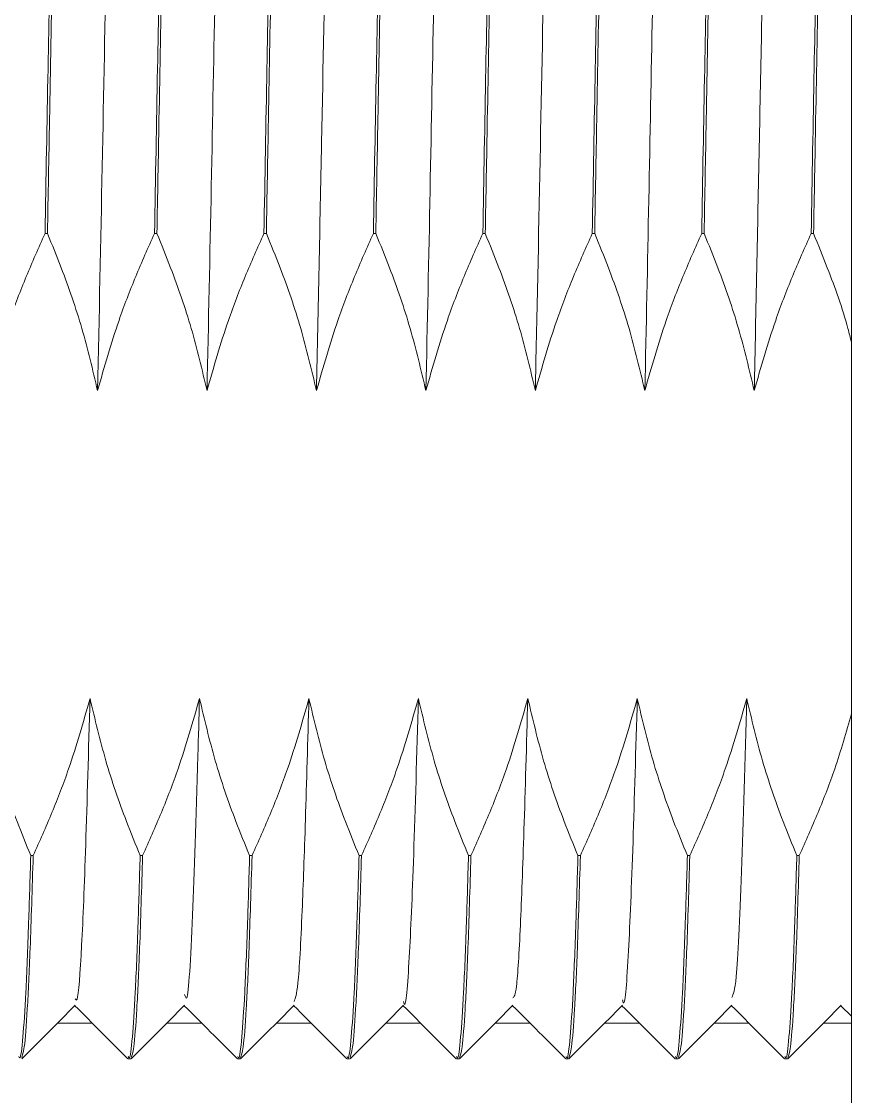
# Model space of a CAD drawing. Extents: x 500 to 100500, y -14500 to 21140.
# Drawn here: x 6091.49 to 6103.08, y 9453.94 to 9468.95 of the extents above; entities that cross this region are included whole.
import ezdxf

# ---------------------------------------------------------------- set-up
doc = ezdxf.new("R2010")
doc.units = 0
doc.linetypes.add('SLD-Solid', pattern=[0])
doc.layers.add('D', color=7, linetype='CONTINUOUS')
doc.layers.add('MODEL', color=7, linetype='SLD-Solid', lineweight=15)

# ---------------------------------------------------------------- blocks, each defined once
blk = doc.blocks.new('KASDADS')
at = {"layer": 'MODEL', "color": 4}
for p, q in [((-53559.016, -66369.889, 21.357), (-53559.016, -66406.889, 21.357)), ((-53570.244, -66387.861, 21.357), (-53570.278, -66387.861, 21.357)), ((-53568.715, -66387.861, 21.357), (-53568.749, -66387.861, 21.357)), ((-53567.187, -66387.861, 21.357), (-53567.221, -66387.861, 21.357)), ((-53565.659, -66387.861, 21.357), (-53565.693, -66387.861, 21.357)), ((-53564.131, -66387.861, 21.357), (-53564.164, -66387.861, 21.357)), ((-53562.602, -66387.861, 21.357), (-53562.636, -66387.861, 21.357)), ((-53561.074, -66387.861, 21.357), (-53561.108, -66387.861, 21.357)), ((-53559.546, -66387.861, 21.357), (-53559.579, -66387.861, 21.357)), ((-53570.477, -66396.549, 21.357), (-53570.443, -66396.549, 21.357)), ((-53568.949, -66396.549, 21.357), (-53568.915, -66396.549, 21.357)), ((-53567.421, -66396.549, 21.357), (-53567.387, -66396.549, 21.357)), ((-53565.892, -66396.549, 21.357), (-53565.859, -66396.549, 21.357)), ((-53564.364, -66396.549, 21.357), (-53564.33, -66396.549, 21.357)), ((-53562.836, -66396.549, 21.357), (-53562.802, -66396.549, 21.357)), ((-53561.307, -66396.549, 21.357), (-53561.274, -66396.549, 21.357)), ((-53559.779, -66396.549, 21.357), (-53559.745, -66396.549, 21.357)), ((-53559.164, -66398.645, 21.357), (-53559.016, -66398.792, 21.357)), ((-53570.107, -66398.889, 21.357), (-53569.617, -66398.889, 21.357)), ((-53568.578, -66398.889, 21.357), (-53568.089, -66398.889, 21.357)), ((-53567.05, -66398.889, 21.357), (-53566.561, -66398.889, 21.357)), ((-53565.522, -66398.889, 21.357), (-53565.033, -66398.889, 21.357)), ((-53563.993, -66398.889, 21.357), (-53563.504, -66398.889, 21.357)), ((-53562.465, -66398.889, 21.357), (-53561.976, -66398.889, 21.357)), ((-53560.937, -66398.889, 21.357), (-53560.448, -66398.889, 21.357)), ((-53559.408, -66398.889, 21.357), (-53559.016, -66398.889, 21.357)), ((-53569.115, -66399.389, 21.357), (-53569.081, -66399.389, 21.357)), ((-53567.586, -66399.389, 21.357), (-53567.553, -66399.389, 21.357)), ((-53566.058, -66399.389, 21.357), (-53566.024, -66399.389, 21.357)), ((-53564.53, -66399.389, 21.357), (-53564.496, -66399.389, 21.357)), ((-53563.002, -66399.389, 21.357), (-53562.968, -66399.389, 21.357)), ((-53561.473, -66399.389, 21.357), (-53561.44, -66399.389, 21.357)), ((-53559.945, -66399.389, 21.357), (-53559.911, -66399.389, 21.357))]:
    blk.add_line(p, q, dxfattribs=at)
for points, knots in [([(-53569.84, -66374.411, 21.357), (-53569.842, -66374.403, 21.357), (-53569.858, -66374.33, 21.357), (-53569.888, -66374.532, 21.357), (-53569.93, -66375.041, 21.357), (-53569.967, -66375.914, 21.357), (-53570.007, -66377.099, 21.357), (-53570.048, -66378.552, 21.357), (-53570.092, -66380.256, 21.357), (-53570.134, -66382.132, 21.357), (-53570.176, -66384.16, 21.357), (-53570.212, -66386.088, 21.357), (-53570.234, -66387.331, 21.357), (-53570.244, -66387.861, 21.357)], [0, 0, 0, 0, 0.012699, 0.115206, 0.214829, 0.317341, 0.416958, 0.519463, 0.619079, 0.721585, 0.821208, 0.923721, 1, 1, 1, 1]), ([(-53568.317, -66374.39, 21.357), (-53568.317, -66374.389, 21.357), (-53568.33, -66374.33, 21.357), (-53568.361, -66374.537, 21.357), (-53568.401, -66375.039, 21.357), (-53568.439, -66375.914, 21.357), (-53568.478, -66377.099, 21.357), (-53568.52, -66378.552, 21.357), (-53568.563, -66380.256, 21.357), (-53568.606, -66382.132, 21.357), (-53568.648, -66384.16, 21.357), (-53568.683, -66386.088, 21.357), (-53568.706, -66387.331, 21.357), (-53568.715, -66387.861, 21.357)], [0, 0, 0, 0, 0.000315, 0.104108, 0.20498, 0.308778, 0.409644, 0.513435, 0.614301, 0.718093, 0.818965, 0.922764, 1, 1, 1, 1]), ([(-53566.789, -66374.39, 21.357), (-53566.789, -66374.389, 21.357), (-53566.802, -66374.33, 21.357), (-53566.832, -66374.537, 21.357), (-53566.873, -66375.039, 21.357), (-53566.911, -66375.914, 21.357), (-53566.95, -66377.099, 21.357), (-53566.992, -66378.552, 21.357), (-53567.035, -66380.256, 21.357), (-53567.078, -66382.132, 21.357), (-53567.12, -66384.16, 21.357), (-53567.155, -66386.088, 21.357), (-53567.178, -66387.331, 21.357), (-53567.187, -66387.861, 21.357)], [0, 0, 0, 0, 0.000315, 0.104108, 0.20498, 0.308778, 0.409644, 0.513435, 0.614301, 0.718093, 0.818965, 0.922764, 1, 1, 1, 1]), ([(-53565.26, -66374.39, 21.357), (-53565.26, -66374.389, 21.357), (-53565.273, -66374.33, 21.357), (-53565.304, -66374.537, 21.357), (-53565.345, -66375.039, 21.357), (-53565.382, -66375.914, 21.357), (-53565.422, -66377.099, 21.357), (-53565.463, -66378.552, 21.357), (-53565.507, -66380.256, 21.357), (-53565.549, -66382.132, 21.357), (-53565.591, -66384.16, 21.357), (-53565.627, -66386.088, 21.357), (-53565.649, -66387.331, 21.357), (-53565.659, -66387.861, 21.357)], [0, 0, 0, 0, 0.000315, 0.104108, 0.20498, 0.308778, 0.409644, 0.513435, 0.614301, 0.718093, 0.818965, 0.922764, 1, 1, 1, 1]), ([(-53563.732, -66374.39, 21.357), (-53563.732, -66374.389, 21.357), (-53563.745, -66374.33, 21.357), (-53563.776, -66374.537, 21.357), (-53563.817, -66375.039, 21.357), (-53563.854, -66375.914, 21.357), (-53563.893, -66377.099, 21.357), (-53563.935, -66378.552, 21.357), (-53563.978, -66380.256, 21.357), (-53564.021, -66382.132, 21.357), (-53564.063, -66384.16, 21.357), (-53564.098, -66386.088, 21.357), (-53564.121, -66387.331, 21.357), (-53564.131, -66387.861, 21.357)], [0, 0, 0, 0, 0.000315, 0.104108, 0.20498, 0.308778, 0.409644, 0.513435, 0.614301, 0.718093, 0.818965, 0.922764, 1, 1, 1, 1]), ([(-53562.198, -66374.411, 21.357), (-53562.2, -66374.403, 21.357), (-53562.216, -66374.33, 21.357), (-53562.247, -66374.532, 21.357), (-53562.288, -66375.041, 21.357), (-53562.326, -66375.914, 21.357), (-53562.365, -66377.099, 21.357), (-53562.407, -66378.552, 21.357), (-53562.45, -66380.256, 21.357), (-53562.493, -66382.132, 21.357), (-53562.535, -66384.16, 21.357), (-53562.57, -66386.088, 21.357), (-53562.593, -66387.331, 21.357), (-53562.602, -66387.861, 21.357)], [0, 0, 0, 0, 0.012699, 0.115206, 0.214829, 0.317341, 0.416958, 0.519463, 0.61908, 0.721585, 0.821208, 0.923721, 1, 1, 1, 1]), ([(-53560.675, -66374.39, 21.357), (-53560.675, -66374.389, 21.357), (-53560.689, -66374.33, 21.357), (-53560.719, -66374.537, 21.357), (-53560.76, -66375.039, 21.357), (-53560.798, -66375.914, 21.357), (-53560.837, -66377.099, 21.357), (-53560.879, -66378.552, 21.357), (-53560.922, -66380.256, 21.357), (-53560.964, -66382.132, 21.357), (-53561.006, -66384.16, 21.357), (-53561.042, -66386.088, 21.357), (-53561.064, -66387.331, 21.357), (-53561.074, -66387.861, 21.357)], [0, 0, 0, 0, 0.000315, 0.104108, 0.20498, 0.308778, 0.409644, 0.513435, 0.614301, 0.718093, 0.818965, 0.922764, 1, 1, 1, 1]), ([(-53559.147, -66374.39, 21.357), (-53559.147, -66374.389, 21.357), (-53559.16, -66374.33, 21.357), (-53559.191, -66374.537, 21.357), (-53559.232, -66375.039, 21.357), (-53559.269, -66375.914, 21.357), (-53559.308, -66377.099, 21.357), (-53559.35, -66378.552, 21.357), (-53559.393, -66380.256, 21.357), (-53559.436, -66382.132, 21.357), (-53559.478, -66384.16, 21.357), (-53559.513, -66386.088, 21.357), (-53559.536, -66387.331, 21.357), (-53559.546, -66387.861, 21.357)], [0, 0, 0, 0, 0.000315, 0.104108, 0.20498, 0.308778, 0.409644, 0.513435, 0.614301, 0.718093, 0.818965, 0.922764, 1, 1, 1, 1]), ([(-53570.278, -66387.861, 21.357), (-53570.264, -66387.092, 21.357), (-53570.238, -66385.63, 21.357), (-53570.197, -66383.486, 21.357), (-53570.154, -66381.514, 21.357), (-53570.111, -66379.676, 21.357), (-53570.069, -66378.059, 21.357), (-53570.027, -66376.679, 21.357), (-53569.99, -66375.598, 21.357), (-53569.95, -66374.841, 21.357), (-53569.913, -66374.43, 21.357), (-53569.889, -66374.427, 21.357), (-53569.879, -66374.426, 21.357)], [0, 0, 0, 0, 0.1117693, 0.2126382, 0.3164326, 0.417304, 0.5211007, 0.6219774, 0.7257794, 0.8266495, 0.9304444, 1, 1, 1, 1]), ([(-53568.749, -66387.861, 21.357), (-53568.735, -66387.092, 21.357), (-53568.709, -66385.63, 21.357), (-53568.668, -66383.486, 21.357), (-53568.626, -66381.514, 21.357), (-53568.583, -66379.676, 21.357), (-53568.54, -66378.059, 21.357), (-53568.499, -66376.68, 21.357), (-53568.461, -66375.597, 21.357), (-53568.422, -66374.843, 21.357), (-53568.386, -66374.442, 21.357), (-53568.364, -66374.436, 21.357), (-53568.355, -66374.433, 21.357)], [0, 0, 0, 0, 0.113076, 0.215124, 0.320132, 0.422183, 0.527193, 0.62925, 0.734265, 0.836315, 0.941323, 1, 1, 1, 1]), ([(-53567.221, -66387.861, 21.357), (-53567.207, -66387.092, 21.357), (-53567.181, -66385.63, 21.357), (-53567.14, -66383.486, 21.357), (-53567.098, -66381.514, 21.357), (-53567.055, -66379.676, 21.357), (-53567.012, -66378.059, 21.357), (-53566.97, -66376.68, 21.357), (-53566.933, -66375.597, 21.357), (-53566.894, -66374.843, 21.357), (-53566.858, -66374.442, 21.357), (-53566.835, -66374.436, 21.357), (-53566.827, -66374.433, 21.357)], [0, 0, 0, 0, 0.113076, 0.215124, 0.320132, 0.422183, 0.527193, 0.62925, 0.734265, 0.836315, 0.941323, 1, 1, 1, 1]), ([(-53565.693, -66387.861, 21.357), (-53565.679, -66387.092, 21.357), (-53565.653, -66385.63, 21.357), (-53565.612, -66383.486, 21.357), (-53565.569, -66381.514, 21.357), (-53565.526, -66379.676, 21.357), (-53565.484, -66378.059, 21.357), (-53565.442, -66376.68, 21.357), (-53565.405, -66375.597, 21.357), (-53565.365, -66374.843, 21.357), (-53565.33, -66374.442, 21.357), (-53565.307, -66374.436, 21.357), (-53565.299, -66374.433, 21.357)], [0, 0, 0, 0, 0.113076, 0.215124, 0.320132, 0.422183, 0.527193, 0.62925, 0.734265, 0.836315, 0.941323, 1, 1, 1, 1]), ([(-53564.164, -66387.861, 21.357), (-53564.151, -66387.092, 21.357), (-53564.124, -66385.63, 21.357), (-53564.083, -66383.486, 21.357), (-53564.041, -66381.514, 21.357), (-53563.998, -66379.676, 21.357), (-53563.955, -66378.059, 21.357), (-53563.914, -66376.679, 21.357), (-53563.876, -66375.598, 21.357), (-53563.837, -66374.841, 21.357), (-53563.8, -66374.43, 21.357), (-53563.775, -66374.427, 21.357), (-53563.766, -66374.426, 21.357)], [0, 0, 0, 0, 0.111769, 0.212638, 0.316433, 0.417304, 0.521101, 0.621977, 0.725779, 0.82665, 0.930444, 1, 1, 1, 1]), ([(-53562.636, -66387.861, 21.357), (-53562.622, -66387.092, 21.357), (-53562.596, -66385.63, 21.357), (-53562.555, -66383.486, 21.357), (-53562.513, -66381.514, 21.357), (-53562.47, -66379.676, 21.357), (-53562.427, -66378.059, 21.357), (-53562.385, -66376.68, 21.357), (-53562.348, -66375.597, 21.357), (-53562.309, -66374.843, 21.357), (-53562.273, -66374.442, 21.357), (-53562.25, -66374.436, 21.357), (-53562.242, -66374.433, 21.357)], [0, 0, 0, 0, 0.113076, 0.215124, 0.320132, 0.422183, 0.527193, 0.62925, 0.734265, 0.836315, 0.941323, 1, 1, 1, 1]), ([(-53561.108, -66387.861, 21.357), (-53561.094, -66387.092, 21.357), (-53561.068, -66385.63, 21.357), (-53561.027, -66383.486, 21.357), (-53560.985, -66381.514, 21.357), (-53560.941, -66379.676, 21.357), (-53560.899, -66378.059, 21.357), (-53560.857, -66376.679, 21.357), (-53560.82, -66375.598, 21.357), (-53560.781, -66374.841, 21.357), (-53560.743, -66374.43, 21.357), (-53560.719, -66374.427, 21.357), (-53560.709, -66374.426, 21.357)], [0, 0, 0, 0, 0.111769, 0.212638, 0.316433, 0.417304, 0.521101, 0.621977, 0.725779, 0.82665, 0.930444, 1, 1, 1, 1]), ([(-53559.579, -66387.861, 21.357), (-53559.566, -66387.092, 21.357), (-53559.539, -66385.63, 21.357), (-53559.498, -66383.486, 21.357), (-53559.456, -66381.514, 21.357), (-53559.413, -66379.676, 21.357), (-53559.37, -66378.059, 21.357), (-53559.329, -66376.68, 21.357), (-53559.291, -66375.597, 21.357), (-53559.252, -66374.843, 21.357), (-53559.216, -66374.442, 21.357), (-53559.194, -66374.436, 21.357), (-53559.186, -66374.433, 21.357)], [0, 0, 0, 0, 0.113076, 0.215124, 0.320132, 0.422183, 0.527193, 0.62925, 0.734265, 0.836315, 0.941323, 1, 1, 1, 1]), ([(-53569.544, -66390.056, 21.357), (-53569.522, -66389.017, 21.357), (-53569.479, -66386.956, 21.357), (-53569.419, -66383.769, 21.357), (-53569.351, -66380.876, 21.357), (-53569.285, -66378.471, 21.357), (-53569.226, -66376.663, 21.357), (-53569.171, -66375.569, 21.357), (-53569.128, -66375.03, 21.357), (-53569.105, -66375.163, 21.357), (-53569.103, -66375.173, 21.357)], [0, 0, 0, 0, 0.147798, 0.29318, 0.444325, 0.583358, 0.718573, 0.85126, 0.989106, 1, 1, 1, 1]), ([(-53568.016, -66390.056, 21.357), (-53567.995, -66389.11, 21.357), (-53567.956, -66387.235, 21.357), (-53567.902, -66384.325, 21.357), (-53567.839, -66381.55, 21.357), (-53567.775, -66379.081, 21.357), (-53567.713, -66377.119, 21.357), (-53567.66, -66375.804, 21.357), (-53567.612, -66375.151, 21.357), (-53567.583, -66375.21, 21.357), (-53567.575, -66375.226, 21.357)], [0, 0, 0, 0, 0.134856, 0.26725, 0.404763, 0.544031, 0.680673, 0.81278, 0.949364, 1, 1, 1, 1]), ([(-53566.487, -66390.056, 21.357), (-53566.463, -66388.905, 21.357), (-53566.418, -66386.695, 21.357), (-53566.353, -66383.339, 21.357), (-53566.281, -66380.33, 21.357), (-53566.209, -66377.827, 21.357), (-53566.147, -66376.096, 21.357), (-53566.093, -66375.195, 21.357), (-53566.058, -66375.242, 21.357), (-53566.046, -66375.258, 21.357)], [0, 0, 0, 0, 0.163217, 0.313614, 0.469649, 0.625313, 0.774992, 0.927312, 1, 1, 1, 1]), ([(-53564.959, -66390.056, 21.357), (-53564.939, -66389.128, 21.357), (-53564.9, -66387.295, 21.357), (-53564.848, -66384.452, 21.357), (-53564.784, -66381.596, 21.357), (-53564.714, -66378.93, 21.357), (-53564.646, -66376.82, 21.357), (-53564.586, -66375.438, 21.357), (-53564.541, -66375.254, 21.357), (-53564.518, -66375.164, 21.357)], [0, 0, 0, 0, 0.132292, 0.26135, 0.395308, 0.551797, 0.704679, 0.853797, 1, 1, 1, 1]), ([(-53563.431, -66390.056, 21.357), (-53563.428, -66389.92, 21.357), (-53563.402, -66388.745, 21.357), (-53563.357, -66386.431, 21.357), (-53563.293, -66383.182, 21.357), (-53563.22, -66380.188, 21.357), (-53563.149, -66377.719, 21.357), (-53563.087, -66376.03, 21.357), (-53563.033, -66375.172, 21.357), (-53563, -66375.236, 21.357), (-53562.99, -66375.255, 21.357)], [0, 0, 0, 0, 0.019776, 0.170802, 0.321557, 0.477708, 0.63317, 0.782597, 0.935254, 1, 1, 1, 1]), ([(-53561.902, -66390.056, 21.357), (-53561.883, -66389.172, 21.357), (-53561.846, -66387.427, 21.357), (-53561.793, -66384.528, 21.357), (-53561.727, -66381.562, 21.357), (-53561.654, -66378.805, 21.357), (-53561.587, -66376.734, 21.357), (-53561.527, -66375.409, 21.357), (-53561.483, -66375.257, 21.357), (-53561.461, -66375.184, 21.357)], [0, 0, 0, 0, 0.126215, 0.249017, 0.403222, 0.559694, 0.712254, 0.861585, 1, 1, 1, 1]), ([(-53560.374, -66390.056, 21.357), (-53560.351, -66388.924, 21.357), (-53560.304, -66386.669, 21.357), (-53560.237, -66383.195, 21.357), (-53560.162, -66380.096, 21.357), (-53560.089, -66377.611, 21.357), (-53560.027, -66375.967, 21.357), (-53559.974, -66375.15, 21.357), (-53559.942, -66375.228, 21.357), (-53559.933, -66375.249, 21.357)], [0, 0, 0, 0, 0.160741, 0.32014, 0.485556, 0.640863, 0.790138, 0.94318, 1, 1, 1, 1]), ([(-53571.072, -66390.056, 21.357), (-53570.978, -66389.727, 21.357), (-53570.825, -66389.19, 21.357), (-53570.545, -66388.461, 21.357), (-53570.367, -66388.061, 21.357), (-53570.278, -66387.861, 21.357)], [0, 0, 0, 0, 0.440718, 0.720095, 1, 1, 1, 1]), ([(-53570.244, -66387.861, 21.357), (-53570.179, -66388.02, 21.357), (-53570, -66388.457, 21.357), (-53569.749, -66389.186, 21.357), (-53569.612, -66389.765, 21.357), (-53569.544, -66390.056, 21.357)], [0, 0, 0, 0, 0.222515, 0.610328, 1, 1, 1, 1]), ([(-53569.544, -66390.056, 21.357), (-53569.45, -66389.727, 21.357), (-53569.297, -66389.19, 21.357), (-53569.017, -66388.461, 21.357), (-53568.839, -66388.061, 21.357), (-53568.749, -66387.861, 21.357)], [0, 0, 0, 0, 0.440718, 0.720095, 1, 1, 1, 1]), ([(-53568.715, -66387.861, 21.357), (-53568.65, -66388.02, 21.357), (-53568.472, -66388.457, 21.357), (-53568.221, -66389.186, 21.357), (-53568.084, -66389.765, 21.357), (-53568.016, -66390.056, 21.357)], [0, 0, 0, 0, 0.222516, 0.610331, 1, 1, 1, 1]), ([(-53568.016, -66390.056, 21.357), (-53567.922, -66389.727, 21.357), (-53567.769, -66389.19, 21.357), (-53567.489, -66388.461, 21.357), (-53567.31, -66388.061, 21.357), (-53567.221, -66387.861, 21.357)], [0, 0, 0, 0, 0.440715, 0.720097, 1, 1, 1, 1]), ([(-53567.187, -66387.861, 21.357), (-53567.122, -66388.02, 21.357), (-53566.943, -66388.457, 21.357), (-53566.693, -66389.186, 21.357), (-53566.556, -66389.765, 21.357), (-53566.487, -66390.056, 21.357)], [0, 0, 0, 0, 0.222509, 0.610325, 1, 1, 1, 1]), ([(-53566.487, -66390.056, 21.357), (-53566.393, -66389.727, 21.357), (-53566.24, -66389.19, 21.357), (-53565.96, -66388.461, 21.357), (-53565.782, -66388.061, 21.357), (-53565.693, -66387.861, 21.357)], [0, 0, 0, 0, 0.440718, 0.720095, 1, 1, 1, 1]), ([(-53565.659, -66387.861, 21.357), (-53565.594, -66388.02, 21.357), (-53565.415, -66388.457, 21.357), (-53565.165, -66389.186, 21.357), (-53565.028, -66389.765, 21.357), (-53564.959, -66390.056, 21.357)], [0, 0, 0, 0, 0.222515, 0.610328, 1, 1, 1, 1]), ([(-53564.959, -66390.056, 21.357), (-53564.865, -66389.727, 21.357), (-53564.712, -66389.19, 21.357), (-53564.432, -66388.461, 21.357), (-53564.254, -66388.061, 21.357), (-53564.164, -66387.861, 21.357)], [0, 0, 0, 0, 0.440718, 0.720095, 1, 1, 1, 1]), ([(-53564.131, -66387.861, 21.357), (-53564.065, -66388.02, 21.357), (-53563.887, -66388.457, 21.357), (-53563.636, -66389.186, 21.357), (-53563.499, -66389.765, 21.357), (-53563.431, -66390.056, 21.357)], [0, 0, 0, 0, 0.222516, 0.610331, 1, 1, 1, 1]), ([(-53563.431, -66390.056, 21.357), (-53563.337, -66389.727, 21.357), (-53563.184, -66389.19, 21.357), (-53562.904, -66388.461, 21.357), (-53562.725, -66388.061, 21.357), (-53562.636, -66387.861, 21.357)], [0, 0, 0, 0, 0.440715, 0.720097, 1, 1, 1, 1]), ([(-53562.602, -66387.861, 21.357), (-53562.537, -66388.02, 21.357), (-53562.359, -66388.457, 21.357), (-53562.108, -66389.186, 21.357), (-53561.971, -66389.765, 21.357), (-53561.902, -66390.056, 21.357)], [0, 0, 0, 0, 0.222509, 0.610325, 1, 1, 1, 1]), ([(-53561.902, -66390.056, 21.357), (-53561.809, -66389.727, 21.357), (-53561.655, -66389.19, 21.357), (-53561.375, -66388.461, 21.357), (-53561.197, -66388.061, 21.357), (-53561.108, -66387.861, 21.357)], [0, 0, 0, 0, 0.440718, 0.720095, 1, 1, 1, 1]), ([(-53561.074, -66387.861, 21.357), (-53561.009, -66388.02, 21.357), (-53560.83, -66388.457, 21.357), (-53560.58, -66389.186, 21.357), (-53560.443, -66389.765, 21.357), (-53560.374, -66390.056, 21.357)], [0, 0, 0, 0, 0.222515, 0.610328, 1, 1, 1, 1]), ([(-53560.374, -66390.056, 21.357), (-53560.28, -66389.727, 21.357), (-53560.127, -66389.19, 21.357), (-53559.847, -66388.461, 21.357), (-53559.669, -66388.061, 21.357), (-53559.579, -66387.861, 21.357)], [0, 0, 0, 0, 0.440711, 0.720096, 1, 1, 1, 1]), ([(-53559.546, -66387.861, 21.357), (-53559.481, -66388.021, 21.357), (-53559.303, -66388.457, 21.357), (-53559.12, -66388.965, 21.357), (-53559.032, -66389.319, 21.357), (-53559.016, -66389.384, 21.357)], [0, 0, 0, 0, 0.318545, 0.873726, 1, 1, 1, 1]), ([(-53570.477, -66396.549, 21.357), (-53570.542, -66396.39, 21.357), (-53570.721, -66395.954, 21.357), (-53570.972, -66395.225, 21.357), (-53571.109, -66394.645, 21.357), (-53571.177, -66394.355, 21.357)], [0, 0, 0, 0, 0.2225172, 0.6103258, 1, 1, 1, 1]), ([(-53569.649, -66394.355, 21.357), (-53569.743, -66394.684, 21.357), (-53569.896, -66395.221, 21.357), (-53570.176, -66395.949, 21.357), (-53570.354, -66396.349, 21.357), (-53570.443, -66396.549, 21.357)], [0, 0, 0, 0, 0.440718, 0.720101, 1, 1, 1, 1]), ([(-53569.649, -66394.355, 21.357), (-53569.67, -66395.078, 21.357), (-53569.71, -66396.51, 21.357), (-53569.766, -66397.897, 21.357), (-53569.818, -66398.613, 21.357), (-53569.848, -66398.563, 21.357), (-53569.856, -66398.548, 21.357)], [0, 0, 0, 0, 0.294726, 0.583226, 0.883057, 1, 1, 1, 1]), ([(-53568.949, -66396.549, 21.357), (-53569.014, -66396.39, 21.357), (-53569.193, -66395.954, 21.357), (-53569.443, -66395.225, 21.357), (-53569.58, -66394.645, 21.357), (-53569.649, -66394.355, 21.357)], [0, 0, 0, 0, 0.222518, 0.610329, 1, 1, 1, 1]), ([(-53568.121, -66394.355, 21.357), (-53568.214, -66394.684, 21.357), (-53568.368, -66395.221, 21.357), (-53568.648, -66395.949, 21.357), (-53568.826, -66396.349, 21.357), (-53568.915, -66396.549, 21.357)], [0, 0, 0, 0, 0.440711, 0.720093, 1, 1, 1, 1]), ([(-53568.121, -66394.355, 21.357), (-53568.128, -66394.626, 21.357), (-53568.162, -66395.849, 21.357), (-53568.217, -66397.525, 21.357), (-53568.281, -66398.646, 21.357), (-53568.318, -66398.521, 21.357), (-53568.328, -66398.49, 21.357)], [0, 0, 0, 0, 0.1066684, 0.4823174, 0.8688079, 1, 1, 1, 1]), ([(-53567.421, -66396.549, 21.357), (-53567.486, -66396.39, 21.357), (-53567.664, -66395.954, 21.357), (-53567.915, -66395.225, 21.357), (-53568.052, -66394.645, 21.357), (-53568.121, -66394.355, 21.357)], [0, 0, 0, 0, 0.2225172, 0.6103258, 1, 1, 1, 1]), ([(-53566.592, -66394.355, 21.357), (-53566.686, -66394.684, 21.357), (-53566.839, -66395.221, 21.357), (-53567.119, -66395.949, 21.357), (-53567.298, -66396.349, 21.357), (-53567.387, -66396.549, 21.357)], [0, 0, 0, 0, 0.440718, 0.720093, 1, 1, 1, 1]), ([(-53566.592, -66394.355, 21.357), (-53566.609, -66394.945, 21.357), (-53566.642, -66396.105, 21.357), (-53566.69, -66397.475, 21.357), (-53566.743, -66398.44, 21.357), (-53566.782, -66398.54, 21.357), (-53566.8, -66398.586, 21.357)], [0, 0, 0, 0, 0.237623, 0.467843, 0.755504, 1, 1, 1, 1]), ([(-53565.892, -66396.549, 21.357), (-53565.957, -66396.39, 21.357), (-53566.136, -66395.954, 21.357), (-53566.387, -66395.225, 21.357), (-53566.524, -66394.645, 21.357), (-53566.592, -66394.355, 21.357)], [0, 0, 0, 0, 0.2225172, 0.6103258, 1, 1, 1, 1]), ([(-53565.064, -66394.355, 21.357), (-53565.158, -66394.684, 21.357), (-53565.311, -66395.221, 21.357), (-53565.591, -66395.949, 21.357), (-53565.769, -66396.349, 21.357), (-53565.859, -66396.549, 21.357)], [0, 0, 0, 0, 0.440718, 0.720101, 1, 1, 1, 1]), ([(-53565.064, -66394.355, 21.357), (-53565.086, -66395.132, 21.357), (-53565.13, -66396.674, 21.357), (-53565.191, -66398.061, 21.357), (-53565.241, -66398.716, 21.357), (-53565.268, -66398.599, 21.357), (-53565.271, -66398.584, 21.357)], [0, 0, 0, 0, 0.317559, 0.630302, 0.95541, 1, 1, 1, 1]), ([(-53564.364, -66396.549, 21.357), (-53564.429, -66396.39, 21.357), (-53564.608, -66395.954, 21.357), (-53564.858, -66395.225, 21.357), (-53564.995, -66394.645, 21.357), (-53565.064, -66394.355, 21.357)], [0, 0, 0, 0, 0.222518, 0.610329, 1, 1, 1, 1]), ([(-53563.536, -66394.355, 21.357), (-53563.629, -66394.684, 21.357), (-53563.783, -66395.221, 21.357), (-53564.063, -66395.949, 21.357), (-53564.241, -66396.349, 21.357), (-53564.33, -66396.549, 21.357)], [0, 0, 0, 0, 0.440711, 0.720093, 1, 1, 1, 1]), ([(-53563.536, -66394.355, 21.357), (-53563.554, -66394.999, 21.357), (-53563.59, -66396.268, 21.357), (-53563.639, -66397.601, 21.357), (-53563.691, -66398.486, 21.357), (-53563.727, -66398.519, 21.357), (-53563.743, -66398.535, 21.357)], [0, 0, 0, 0, 0.260557, 0.513763, 0.775725, 1, 1, 1, 1]), ([(-53562.836, -66396.549, 21.357), (-53562.901, -66396.39, 21.357), (-53563.08, -66395.954, 21.357), (-53563.33, -66395.225, 21.357), (-53563.467, -66394.645, 21.357), (-53563.536, -66394.355, 21.357)], [0, 0, 0, 0, 0.2225172, 0.6103258, 1, 1, 1, 1]), ([(-53562.007, -66394.355, 21.357), (-53562.101, -66394.684, 21.357), (-53562.254, -66395.221, 21.357), (-53562.534, -66395.949, 21.357), (-53562.713, -66396.349, 21.357), (-53562.802, -66396.549, 21.357)], [0, 0, 0, 0, 0.440718, 0.720093, 1, 1, 1, 1]), ([(-53562.007, -66394.355, 21.357), (-53562.028, -66395.062, 21.357), (-53562.07, -66396.548, 21.357), (-53562.129, -66397.978, 21.357), (-53562.181, -66398.694, 21.357), (-53562.21, -66398.581, 21.357), (-53562.215, -66398.563, 21.357)], [0, 0, 0, 0, 0.287694, 0.604219, 0.933545, 1, 1, 1, 1]), ([(-53561.307, -66396.549, 21.357), (-53561.373, -66396.39, 21.357), (-53561.551, -66395.954, 21.357), (-53561.802, -66395.225, 21.357), (-53561.939, -66394.645, 21.357), (-53562.007, -66394.355, 21.357)], [0, 0, 0, 0, 0.2225172, 0.6103258, 1, 1, 1, 1]), ([(-53560.479, -66394.355, 21.357), (-53560.573, -66394.684, 21.357), (-53560.726, -66395.221, 21.357), (-53561.006, -66395.949, 21.357), (-53561.184, -66396.349, 21.357), (-53561.274, -66396.549, 21.357)], [0, 0, 0, 0, 0.4407145, 0.720095, 1, 1, 1, 1]), ([(-53560.479, -66394.355, 21.357), (-53560.504, -66395.216, 21.357), (-53560.553, -66396.935, 21.357), (-53560.619, -66398.383, 21.357), (-53560.666, -66398.484, 21.357), (-53560.687, -66398.529, 21.357)], [0, 0, 0, 0, 0.359763, 0.718706, 1, 1, 1, 1]), ([(-53559.779, -66396.549, 21.357), (-53559.844, -66396.39, 21.357), (-53560.023, -66395.954, 21.357), (-53560.274, -66395.225, 21.357), (-53560.41, -66394.645, 21.357), (-53560.479, -66394.355, 21.357)], [0, 0, 0, 0, 0.222518, 0.610329, 1, 1, 1, 1]), ([(-53559.016, -66394.57, 21.357), (-53559.09, -66394.826, 21.357), (-53559.223, -66395.291, 21.357), (-53559.478, -66395.949, 21.357), (-53559.656, -66396.349, 21.357), (-53559.745, -66396.549, 21.357)], [0, 0, 0, 0, 0.381063, 0.690241, 1, 1, 1, 1]), ([(-53570.643, -66399.352, 21.357), (-53570.639, -66399.362, 21.357), (-53570.62, -66399.408, 21.357), (-53570.587, -66399.128, 21.357), (-53570.545, -66398.504, 21.357), (-53570.51, -66397.622, 21.357), (-53570.487, -66396.87, 21.357), (-53570.477, -66396.549, 21.357)], [0, 0, 0, 0, 0.07509, 0.323982, 0.565877, 0.814786, 1, 1, 1, 1]), ([(-53570.443, -66396.549, 21.357), (-53570.457, -66397.006, 21.357), (-53570.484, -66397.874, 21.357), (-53570.525, -66398.74, 21.357), (-53570.565, -66399.272, 21.357), (-53570.592, -66399.337, 21.357), (-53570.604, -66399.367, 21.357)], [0, 0, 0, 0, 0.276353, 0.525754, 0.782386, 1, 1, 1, 1]), ([(-53569.115, -66399.352, 21.357), (-53569.11, -66399.362, 21.357), (-53569.092, -66399.408, 21.357), (-53569.058, -66399.128, 21.357), (-53569.017, -66398.504, 21.357), (-53568.981, -66397.622, 21.357), (-53568.959, -66396.87, 21.357), (-53568.949, -66396.549, 21.357)], [0, 0, 0, 0, 0.0750897, 0.3239821, 0.5658767, 0.8147866, 1, 1, 1, 1]), ([(-53568.915, -66396.549, 21.357), (-53568.929, -66397.006, 21.357), (-53568.955, -66397.874, 21.357), (-53568.996, -66398.74, 21.357), (-53569.037, -66399.272, 21.357), (-53569.063, -66399.337, 21.357), (-53569.076, -66399.367, 21.357)], [0, 0, 0, 0, 0.276353, 0.525754, 0.782386, 1, 1, 1, 1]), ([(-53567.586, -66399.352, 21.357), (-53567.582, -66399.362, 21.357), (-53567.563, -66399.408, 21.357), (-53567.53, -66399.128, 21.357), (-53567.488, -66398.504, 21.357), (-53567.453, -66397.622, 21.357), (-53567.43, -66396.87, 21.357), (-53567.421, -66396.549, 21.357)], [0, 0, 0, 0, 0.07509, 0.323982, 0.565877, 0.814786, 1, 1, 1, 1]), ([(-53567.387, -66396.549, 21.357), (-53567.401, -66397.006, 21.357), (-53567.427, -66397.874, 21.357), (-53567.468, -66398.74, 21.357), (-53567.508, -66399.272, 21.357), (-53567.535, -66399.337, 21.357), (-53567.547, -66399.367, 21.357)], [0, 0, 0, 0, 0.276353, 0.525754, 0.782386, 1, 1, 1, 1]), ([(-53566.058, -66399.352, 21.357), (-53566.054, -66399.362, 21.357), (-53566.035, -66399.408, 21.357), (-53566.002, -66399.128, 21.357), (-53565.96, -66398.504, 21.357), (-53565.925, -66397.622, 21.357), (-53565.902, -66396.87, 21.357), (-53565.892, -66396.549, 21.357)], [0, 0, 0, 0, 0.07509, 0.323982, 0.565877, 0.814786, 1, 1, 1, 1]), ([(-53565.859, -66396.549, 21.357), (-53565.872, -66397.006, 21.357), (-53565.899, -66397.874, 21.357), (-53565.94, -66398.74, 21.357), (-53565.98, -66399.272, 21.357), (-53566.007, -66399.337, 21.357), (-53566.019, -66399.367, 21.357)], [0, 0, 0, 0, 0.276353, 0.525754, 0.782386, 1, 1, 1, 1]), ([(-53564.53, -66399.352, 21.357), (-53564.525, -66399.362, 21.357), (-53564.507, -66399.408, 21.357), (-53564.474, -66399.128, 21.357), (-53564.432, -66398.504, 21.357), (-53564.396, -66397.622, 21.357), (-53564.374, -66396.87, 21.357), (-53564.364, -66396.549, 21.357)], [0, 0, 0, 0, 0.0750897, 0.3239821, 0.5658767, 0.8147866, 1, 1, 1, 1]), ([(-53564.33, -66396.549, 21.357), (-53564.344, -66397.006, 21.357), (-53564.37, -66397.874, 21.357), (-53564.411, -66398.74, 21.357), (-53564.452, -66399.272, 21.357), (-53564.479, -66399.337, 21.357), (-53564.491, -66399.367, 21.357)], [0, 0, 0, 0, 0.276353, 0.525754, 0.782386, 1, 1, 1, 1]), ([(-53563.002, -66399.352, 21.357), (-53562.997, -66399.362, 21.357), (-53562.978, -66399.408, 21.357), (-53562.945, -66399.128, 21.357), (-53562.903, -66398.504, 21.357), (-53562.868, -66397.622, 21.357), (-53562.845, -66396.87, 21.357), (-53562.836, -66396.549, 21.357)], [0, 0, 0, 0, 0.07509, 0.323982, 0.565877, 0.814786, 1, 1, 1, 1]), ([(-53562.802, -66396.549, 21.357), (-53562.816, -66397.006, 21.357), (-53562.842, -66397.874, 21.357), (-53562.883, -66398.74, 21.357), (-53562.923, -66399.272, 21.357), (-53562.95, -66399.337, 21.357), (-53562.963, -66399.367, 21.357)], [0, 0, 0, 0, 0.276353, 0.525754, 0.782387, 1, 1, 1, 1]), ([(-53561.473, -66399.352, 21.357), (-53561.469, -66399.362, 21.357), (-53561.45, -66399.408, 21.357), (-53561.417, -66399.128, 21.357), (-53561.375, -66398.504, 21.357), (-53561.34, -66397.622, 21.357), (-53561.317, -66396.87, 21.357), (-53561.307, -66396.549, 21.357)], [0, 0, 0, 0, 0.07509, 0.323982, 0.565877, 0.814786, 1, 1, 1, 1]), ([(-53561.274, -66396.549, 21.357), (-53561.287, -66397.006, 21.357), (-53561.314, -66397.874, 21.357), (-53561.355, -66398.74, 21.357), (-53561.395, -66399.272, 21.357), (-53561.422, -66399.337, 21.357), (-53561.434, -66399.367, 21.357)], [0, 0, 0, 0, 0.276353, 0.525754, 0.782386, 1, 1, 1, 1]), ([(-53559.945, -66399.352, 21.357), (-53559.941, -66399.362, 21.357), (-53559.922, -66399.408, 21.357), (-53559.889, -66399.128, 21.357), (-53559.847, -66398.504, 21.357), (-53559.811, -66397.622, 21.357), (-53559.789, -66396.87, 21.357), (-53559.779, -66396.549, 21.357)], [0, 0, 0, 0, 0.07509, 0.323982, 0.565877, 0.814787, 1, 1, 1, 1]), ([(-53559.745, -66396.549, 21.357), (-53559.759, -66397.006, 21.357), (-53559.785, -66397.874, 21.357), (-53559.826, -66398.74, 21.357), (-53559.867, -66399.272, 21.357), (-53559.894, -66399.337, 21.357), (-53559.906, -66399.367, 21.357)], [0, 0, 0, 0, 0.276353, 0.525754, 0.782386, 1, 1, 1, 1]), ([(-53570.604, -66399.386, 21.357), (-53570.479, -66399.262, 21.357), (-53570.23, -66399.013, 21.357), (-53569.981, -66398.764, 21.357), (-53569.857, -66398.639, 21.357)], [0, 0, 0, 0, 0.500002, 1, 1, 1, 1]), ([(-53569.862, -66398.645, 21.357), (-53569.739, -66398.767, 21.357), (-53569.492, -66399.015, 21.357), (-53569.244, -66399.262, 21.357), (-53569.12, -66399.387, 21.357)], [0, 0, 0, 0, 0.496535, 1, 1, 1, 1]), ([(-53569.076, -66399.386, 21.357), (-53568.951, -66399.262, 21.357), (-53568.702, -66399.013, 21.357), (-53568.453, -66398.764, 21.357), (-53568.328, -66398.639, 21.357)], [0, 0, 0, 0, 0.500002, 1, 1, 1, 1]), ([(-53568.334, -66398.645, 21.357), (-53568.211, -66398.767, 21.357), (-53567.963, -66399.015, 21.357), (-53567.716, -66399.262, 21.357), (-53567.591, -66399.387, 21.357)], [0, 0, 0, 0, 0.496535, 1, 1, 1, 1]), ([(-53567.547, -66399.386, 21.357), (-53567.423, -66399.262, 21.357), (-53567.174, -66399.013, 21.357), (-53566.924, -66398.764, 21.357), (-53566.8, -66398.639, 21.357)], [0, 0, 0, 0, 0.500002, 1, 1, 1, 1]), ([(-53566.805, -66398.645, 21.357), (-53566.683, -66398.767, 21.357), (-53566.435, -66399.015, 21.357), (-53566.188, -66399.262, 21.357), (-53566.063, -66399.387, 21.357)], [0, 0, 0, 0, 0.496535, 1, 1, 1, 1]), ([(-53566.019, -66399.386, 21.357), (-53565.895, -66399.262, 21.357), (-53565.645, -66399.013, 21.357), (-53565.396, -66398.764, 21.357), (-53565.272, -66398.639, 21.357)], [0, 0, 0, 0, 0.500002, 1, 1, 1, 1]), ([(-53565.277, -66398.645, 21.357), (-53565.154, -66398.767, 21.357), (-53564.907, -66399.015, 21.357), (-53564.659, -66399.262, 21.357), (-53564.535, -66399.387, 21.357)], [0, 0, 0, 0, 0.496535, 1, 1, 1, 1]), ([(-53564.491, -66399.386, 21.357), (-53564.366, -66399.262, 21.357), (-53564.117, -66399.013, 21.357), (-53563.868, -66398.764, 21.357), (-53563.743, -66398.639, 21.357)], [0, 0, 0, 0, 0.500002, 1, 1, 1, 1]), ([(-53563.749, -66398.645, 21.357), (-53563.626, -66398.767, 21.357), (-53563.378, -66399.015, 21.357), (-53563.131, -66399.262, 21.357), (-53563.006, -66399.387, 21.357)], [0, 0, 0, 0, 0.496535, 1, 1, 1, 1]), ([(-53562.963, -66399.386, 21.357), (-53562.838, -66399.262, 21.357), (-53562.589, -66399.013, 21.357), (-53562.34, -66398.764, 21.357), (-53562.215, -66398.639, 21.357)], [0, 0, 0, 0, 0.500002, 1, 1, 1, 1]), ([(-53562.221, -66398.645, 21.357), (-53562.098, -66398.767, 21.357), (-53561.85, -66399.015, 21.357), (-53561.603, -66399.262, 21.357), (-53561.478, -66399.387, 21.357)], [0, 0, 0, 0, 0.496535, 1, 1, 1, 1]), ([(-53561.434, -66399.386, 21.357), (-53561.31, -66399.262, 21.357), (-53561.06, -66399.013, 21.357), (-53560.811, -66398.764, 21.357), (-53560.687, -66398.639, 21.357)], [0, 0, 0, 0, 0.500002, 1, 1, 1, 1]), ([(-53560.692, -66398.645, 21.357), (-53560.569, -66398.767, 21.357), (-53560.322, -66399.015, 21.357), (-53560.074, -66399.262, 21.357), (-53559.95, -66399.387, 21.357)], [0, 0, 0, 0, 0.496535, 1, 1, 1, 1]), ([(-53559.906, -66399.386, 21.357), (-53559.781, -66399.262, 21.357), (-53559.532, -66399.013, 21.357), (-53559.283, -66398.764, 21.357), (-53559.158, -66398.639, 21.357)], [0, 0, 0, 0, 0.500002, 1, 1, 1, 1])]:
    blk.add_open_spline(points, degree=3, knots=knots, dxfattribs=at)

msp = doc.modelspace()

# ---------------------------------------------------------------- block references
at = {"layer": 'D', "color": 1}
msp.add_blockref('KASDADS', (59662.098, 75853.851, -31.832), dxfattribs=at)

doc.saveas('drawing.dxf')
